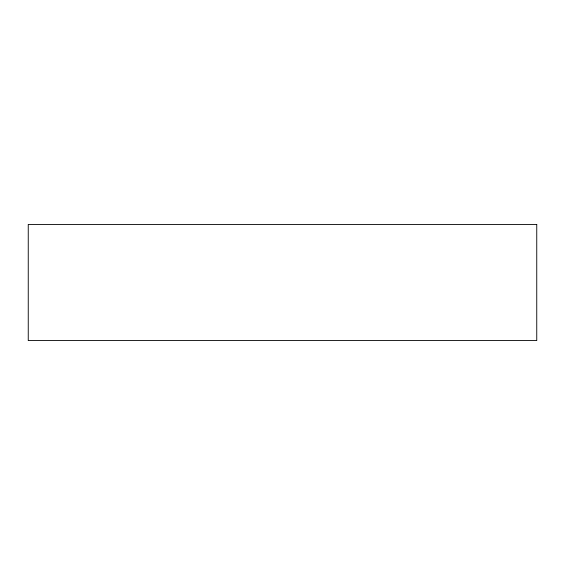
<?xml version="1.0" encoding="UTF-8"?>
<svg xmlns="http://www.w3.org/2000/svg" width="565" height="565" viewBox="0 0 565 565"><rect width="100%" height="100%" fill="white"/><g stroke="black" fill="none" stroke-linecap="round" stroke-linejoin="round"><path stroke-width="0.85" d="M536.75 224.425L28.25 224.425L28.25 340.575L536.75 340.575L536.75 224.425"/></g></svg>
